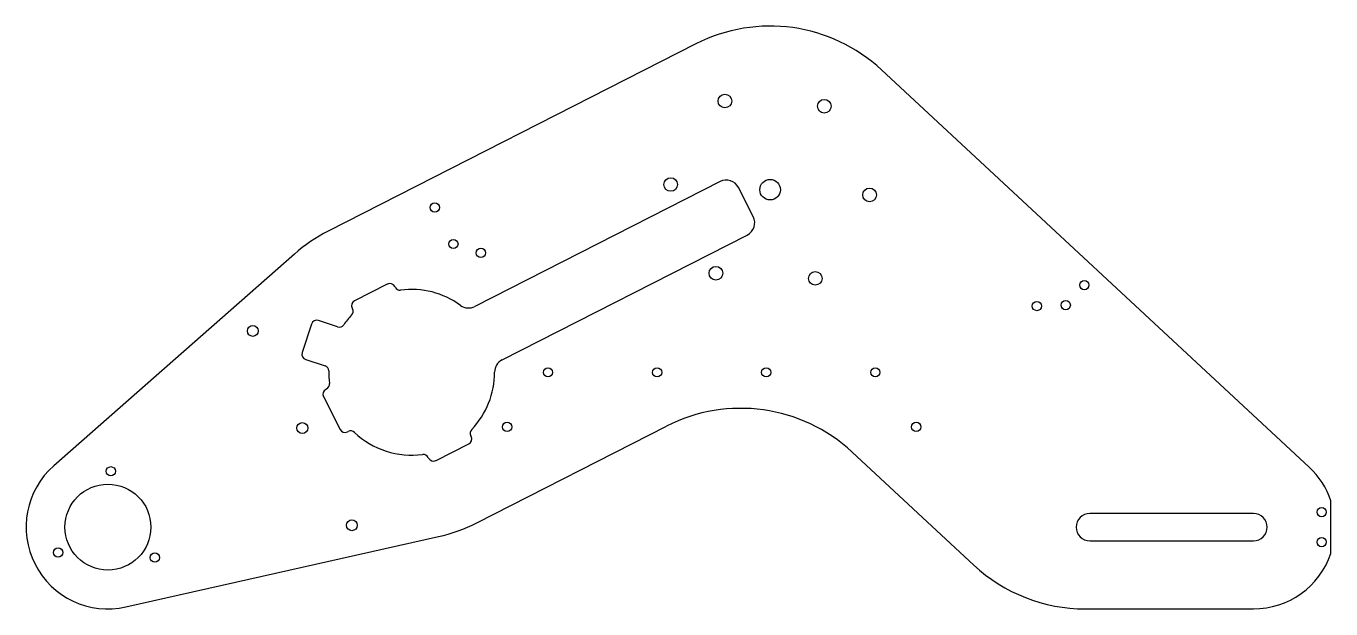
# Model space of a CAD drawing. Header units: inches. Extents: x -1.5 to 22.4, y -1.5 to 9.2.
import ezdxf

# ---------------------------------------------------------------- set-up
doc = ezdxf.new("R2010")
doc.units = ezdxf.units.IN
doc.header["$MEASUREMENT"] = 0

msp = doc.modelspace()

# ---------------------------------------------------------------- linework, layer by layer
at = {"linetype": 'Continuous', "lineweight": 25}
for p, q in [((10.777, 8.86), (4.038, 5.425)), ((22.021, 1.099), (14.182, 8.385)), ((11.221, 6.336), (6.725, 4.045)), ((11.83, 5.693), (11.558, 6.227)), ((7.225, 3.065), (11.721, 5.356)), ((3.419, 5.005), (-0.991, 1.126)), ((5.122, 4.457), (4.521, 4.15)), ((5.264, 4.398), (5.257, 4.413)), ((4.477, 4.016), (4.485, 4.001)), ((3.732, 3.724), (3.562, 3.201)), ((4.211, 3.673), (3.858, 3.788)), ((3.627, 3.075), (3.98, 2.96)), ((4.008, 2.534), (3.993, 2.526)), ((3.95, 2.392), (4.256, 1.79)), ((4.391, 1.747), (4.406, 1.754)), ((6.66, 1.66), (6.652, 1.675)), ((6.763, 0.08), (10.239, 1.851)), ((6.015, 1.219), (6.616, 1.526)), ((5.873, 1.278), (5.88, 1.263)), ((13.644, 1.376), (15.875, -0.698)), ((22.42, -0.483), (22.42, 0.483)), ((21, 0.25), (18, 0.25)), ((0.329, -1.463), (6.059, -0.174)), ((18, -0.25), (21, -0.25)), ((17.917, -1.5), (21, -1.5))]:
    msp.add_line(p, q, dxfattribs=at)
for centre, radius in [((11.311, 7.813), 0.125), ((13.133, 7.718), 0.125), ((10.317, 6.282), 0.125), ((12.139, 6.187), 0.188), ((13.962, 6.092), 0.125), ((5.992, 5.86), 0.0847), ((6.333, 5.192), 0.0848), ((6.837, 5.028), 0.0848), ((11.145, 4.656), 0.125), ((12.968, 4.561), 0.125), ((17.9, 4.438), 0.0847), ((17.03, 4.053), 0.0847), ((17.559, 4.071), 0.0847), ((2.656, 3.598), 0.1), ((8.068, 2.838), 0.0847), ((10.068, 2.838), 0.0847), ((12.068, 2.838), 0.0847), ((14.068, 2.838), 0.0847), ((3.564, 1.816), 0.1), ((7.318, 1.838), 0.0847), ((14.818, 1.838), 0.0847), ((0.054, 1.024), 0.0847), ((0, 0), 0.787), ((22.25, 0.275), 0.0847), ((4.472, 0.034), 0.1), ((22.25, -0.275), 0.0847), ((-0.913, -0.465), 0.0847), ((0.86, -0.558), 0.0847)]:
    msp.add_circle(centre, radius, dxfattribs=at)
for centre, radius, start, end in [((12.139, 6.187), 3, 47.097, 117.0065), ((11.335, 6.114), 0.25, 27.0065, 117.0065), ((11.607, 5.579), 0.25, 297.0065, 27.0065), ((5.4, 2.752), 3, 117.0065, 131.334), ((5.168, 4.368), 0.1, 27.0065, 117.0065), ((5.353, 4.444), 0.1, 207.0065, 277.629), ((5.568, 2.838), 1.52, 53.8771, 97.629), ((4.566, 4.061), 0.1, 117.0065, 207.0065), ((5.568, 2.838), 1.52, 136.384, 144.9563), ((4.396, 3.956), 0.1, 316.384, 27.0065), ((6.612, 4.268), 0.25, 233.8771, 297.0065), ((3.827, 3.693), 0.1, 72.0065, 162.0065), ((4.242, 3.768), 0.1, 252.0065, 324.9563), ((3.657, 3.17), 0.1, 162.0065, 252.0065), ((3.949, 2.865), 0.1, 359.0567, 72.0065), ((7.338, 2.842), 0.25, 117.0065, 180.1359), ((3.963, 2.623), 0.1, 297.0065, 7.629), ((5.568, 2.838), 1.52, 179.0567, 187.629), ((5.568, 2.838), 1.52, 316.384, 0.1359), ((4.039, 2.437), 0.1, 117.0065, 207.0065), ((11.601, -0.822), 3, 47.097, 117.0065), ((4.345, 1.836), 0.1, 207.0065, 297.0065), ((4.451, 1.665), 0.1, 46.384, 117.0065), ((5.568, 2.838), 1.52, 226.384, 277.629), ((6.741, 1.721), 0.1, 136.384, 207.0065), ((6.571, 1.615), 0.1, 297.0065, 27.0065), ((5.784, 1.232), 0.1, 27.0065, 97.629), ((5.969, 1.308), 0.1, 207.0065, 297.0065), ((0, 0), 1.5, 131.334, 282.679), ((21, 0), 1.5, 18.7969, 47.097), ((18, 0), 0.25, 90, 270), ((21, 0), 0.25, 270, 90), ((5.4, 2.752), 3, 282.679, 297.0065), ((17.917, 1.5), 3, 227.097, 270), ((21, 0), 1.5, 270, 341.2031)]:
    msp.add_arc(centre, radius, start, end, dxfattribs=at)

doc.saveas('drawing.dxf')
